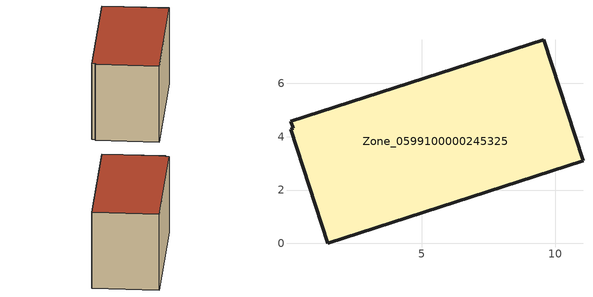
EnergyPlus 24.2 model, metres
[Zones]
Zone_0599100000245325
 floor ground (C_G): 0.19,4.32 0.1,4.57 9.56,7.64 11.04,3.09 1.48,0 0.09,4.28 z3.37
 wall outside (C_F): 11.04,3.09 9.56,7.64 0.1,4.57 0.19,4.32 0.09,4.28 1.48,0 11.04,3.09 z3.37:9.25
 roof outside (C_R): 0.1,4.57 0.19,4.32 0.09,4.28 1.48,0 11.04,3.09 9.56,7.64 z9.25
[BUILDING]
Pand.0599100000245325: North Axis=0; Terrain=City; Loads Convergence Tolerance Value=0.04; Temperature Convergence Tolerance Value=0.4; Solar Distribution=FullExterior; Maximum Number of Warmup Days=25; Minimum Number of Warmup Days=1
[Site:Location]
Rotterdam.The.Hague.AP_ZH_NLD Design_Conditions: Latitude=51.96; Longitude=4.45; Time Zone=1; Elevation=-4.5
[SITE:GROUNDTEMPERATURE:BUILDINGSURFACE]
18, 18, 18, 18, 18, 18, 18, 18, 18, 18, 18, 18
[MATERIAL] Thermal Absorptance=0.9; Solar Absorptance=0.7; Visible Absorptance=0.7
Name | Roughness | Thickness | Conductivity | Density | Specific Heat
G.TC.1946-1964 | MediumSmooth | 0.15 | 1 | 540 | 1210
F.TC.1946-1964 | Rough | 0.3 | 0.857143 | 1920 | 840
R.TC.1946-1964 | MediumRough | 0.2 | 0.235294 | 1500 | 1000
[CONSTRUCTION]
C_G: G.TC.1946-1964
C_F: F.TC.1946-1964
C_R: R.TC.1946-1964
[ZONE]
Zone_0599100000245325: Type=1; Multiplier=1; Ceiling Height=Autocalculate; Volume=Autocalculate; Floor Area=autocalculate; Part of Total Floor Area=Yes
[ZONEINFILTRATION:DESIGNFLOWRATE]
Infil_Zone_0599100000245325: Zone or ZoneList or Space or SpaceList=Zone_0599100000245325; Schedule=AlwaysOn; Design Flow Rate Calculation Method=Flow/Area; Flow Rate per Floor Area=0.003; Constant Term Coefficient=1; Temperature Term Coefficient=0; Velocity Term Coefficient=0; Velocity Squared Term Coefficient=0
[HVACTEMPLATE:ZONE:IDEALLOADSAIRSYSTEM]
Zone_0599100000245325: Maximum Heating Supply Air Temperature=50; Minimum Cooling Supply Air Temperature=13; Maximum Heating Supply Air Humidity Ratio=0.0156; Minimum Cooling Supply Air Humidity Ratio=0.0077; Heating Limit=NoLimit; Cooling Limit=NoLimit; Dehumidification Control Type=ConstantSensibleHeatRatio; Cooling Sensible Heat Ratio=0.7; Dehumidification Setpoint=60; Humidification Control Type=None; Humidification Setpoint=30; Outdoor Air Method=None; Outdoor Air Flow Rate per Person=0.00944; Outdoor Air Flow Rate per Zone Floor Area=0; Outdoor Air Flow Rate per Zone=0; Demand Controlled Ventilation Type=None; Outdoor Air Economizer Type=NoEconomizer; Heat Recovery Type=None; Sensible Heat Recovery Effectiveness=0.7; Latent Heat Recovery Effectiveness=0.65
[ZONECONTROL:THERMOSTAT]
ThermostatControl_Zone_0599100000245325: Zone or ZoneList=Zone_0599100000245325; Control Type Schedule=DualSetpointControlType; Control 1=Thermostat_Zone_0599100000245325; Temperature Difference Between Cutout And Setpoint=0
[THERMOSTATSETPOINT:DUALSETPOINT]
Thermostat_Zone_0599100000245325: Heating Setpoint Temperature Schedule=HeatingSetpoint_Zone_0599100000245325; Cooling Setpoint Temperature Schedule=CoolingSetpoint_Zone_0599100000245325
[SCHEDULE:COMPACT]
HeatingSetpoint_Zone_0599100000245325: Through: 12/31, For: AllDays, Until: 24:00, 21
CoolingSetpoint_Zone_0599100000245325: Through: 12/31, For: AllDays, Until: 24:00, 24
DualSetpointControlType: Through: 12/31, For: AllDays, Until: 24:00, 4
AlwaysOn: Through: 12/31, For: AllDays, Until: 24:00, 1
